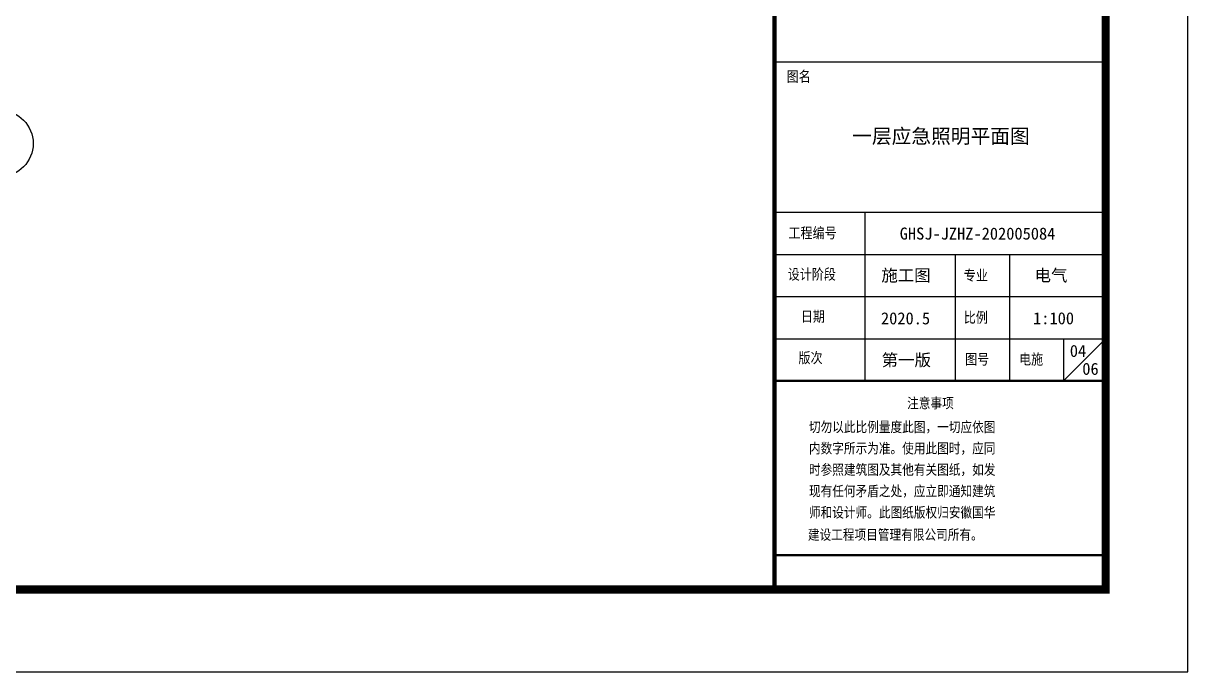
# Model space of a CAD drawing. Extents: x 1728470 to 1835391, y -157368 to 197905.
# Drawn here: x 1796502 to 1817775, y -24012 to -12171 of the extents above; entities that cross this region are included whole.
import ezdxf
from ezdxf.enums import TextEntityAlignment as Align

# ---------------------------------------------------------------- set-up
doc = ezdxf.new("R2010")
doc.units = 0
doc.header["$LTSCALE"] = 1000
doc.header["$MEASUREMENT"] = 0
doc.layers.get('0').update_dxf_attribs({"linetype": 'CONTINUOUS'})
for name, color, linetype in [('1', 7, 'CONTINUOUS'), ('AXIS', 3, 'CONTINUOUS'), ('AXIS_TEXT', 7, 'CONTINUOUS'), ('PP-PM-TK', 7, 'CONTINUOUS'), ('PUB_TEXT', 7, 'CONTINUOUS'), ('PUB_TITLE', 4, 'CONTINUOUS')]:
    doc.layers.add(name, color=color, linetype=linetype)
doc.styles.add('-黑体', font='simhei.ttf', dxfattribs={"width": 0.8})
doc.styles.add('_TCH_AXIS', font='COMPLEX', dxfattribs={"bigfont": 'GBCBIG'})
doc.styles.add('COMPLEX', font='COMPLEX')
doc.styles.add('TQ', font='txt.shx', dxfattribs={"width": 0.8, "bigfont": 'hztxt.shx'})

# ---------------------------------------------------------------- blocks, each defined once
blk = doc.blocks.new('_AXISO')
blk.add_circle((0, 0), 0.5)
at = {"layer": 'AXIS_TEXT', "style": 'COMPLEX', "width": 1.041667}
blk.add_attdef('A', text='', height=0.56, dxfattribs=at).set_placement((-0.25, -0.28), (0.25, -0.28), align=Align.FIT)
blk = doc.blocks.new('D3323')
at = {"layer": 'AXIS', "color": 8}
ref = blk.add_blockref('_AXISO', (1796586.3, 49551.1), dxfattribs=dict(at, xscale=1200, yscale=1200, zscale=1200))
ref.add_attrib('A', '9', dxfattribs={"layer": 'AXIS_TEXT', "color": 8, "height": 506.1, "style": '_TCH_AXIS', "width": 0.928571}).set_placement((1796429.6, 49298), (1796742.9, 49298), align=Align.FIT)

msp = doc.modelspace()

# ---------------------------------------------------------------- linework, layer by layer
at = {"layer": '1'}
msp.add_line((1810225, -12872), (1816275, -12872), dxfattribs=at)
at = {"layer": '1', "color": 4}
for p, q in [((1810225, -15622), (1816275, -15622)), ((1811874, -15622), (1811874, -18702)), ((1810225, -16392), (1816275, -16392)), ((1813525, -16392), (1813525, -18702)), ((1814520, -16392), (1814520, -18702)), ((1810225, -17162), (1816275, -17162)), ((1810225, -17932), (1816275, -17932)), ((1816275, -17932), (1815505, -18702)), ((1815505, -17932), (1815505, -18702))]:
    msp.add_line(p, q, dxfattribs=at)
at = {"layer": '1', "color": 4, "const_width": 44}
msp.add_lwpolyline([(1810225, -18702), (1816275, -18702)], dxfattribs=at)
at = {"layer": 'PP-PM-TK', "color": 4}
for points, const_width in [([(1810225, 37488), (1810225, -22512)], 77), ([(1810225, -21883), (1816275, -21883)], 44)]:
    msp.add_lwpolyline(points, dxfattribs=dict(at, const_width=const_width))
at = {"layer": 'PUB_TITLE'}
msp.add_lwpolyline([(1728675, -24012), (1817775, -24012), (1817775, 38988), (1728675, 38988)], close=True, dxfattribs=at)
at = {"layer": 'PUB_TITLE', "const_width": 150}
msp.add_lwpolyline([(1732425, -22512), (1816275, -22512), (1816275, 37488), (1732425, 37488)], close=True, dxfattribs=at)

# ---------------------------------------------------------------- block references
msp.add_blockref('D3323', (-502, -63917))

# ---------------------------------------------------------------- texts
at = {"layer": 'PUB_TEXT', "color": 2, "style": 'TQ'}
for s, height, p in [('图名', 220, (1810448, -13259)), ('工程编号', 220, (1810482, -16117)), ('设计阶段', 220, (1810467, -16872)), ('专业', 220, (1813684, -16891)), ('日期', 220, (1810707, -17642)), ('比例', 220, (1813684, -17661)), ('版次', 220, (1810664, -18397)), ('图号', 220, (1813709, -18422)), ('电施', 220, (1814694, -18423)), ('注意事项', 213, (1812649, -19221)), ('切勿以此比例量度此图，一切应依图', 212.96, (1810855, -19657)), ('内数字所示为准。使用此图时，应同', 212.96, (1810855, -20046)), ('时参照建筑图及其他有关图纸，如发', 212.96, (1810855, -20436)), ('现有任何矛盾之处，应立即通知建筑', 212.96, (1810855, -20827)), ('师和设计师。此图纸版权归安徽国华', 212.96, (1810855, -21217)), ('建设工程项目管理有限公司所有。', 212.96, (1810836, -21623))]:
    msp.add_text(s, height=height, dxfattribs=at).set_placement(p)
at = {"layer": 'PUB_TITLE', "color": 6, "style": '-黑体'}
msp.add_text('一层应急照明平面图', height=264, dxfattribs=at).set_placement((1811646, -14363))
at = {"layer": 'PUB_TITLE', "color": 255, "style": '-黑体'}
for s, p in [('GHSJ-JZHZ-202005084', (1812514, -16121)), ('施工图', (1812179, -16883)), ('电气', (1814977, -16883)), ('2020.5', (1812171, -17669)), ('1:100', (1814950, -17668)), ('04', (1815621, -18264)), ('第一版', (1812184, -18430)), ('06', (1815849, -18591))]:
    msp.add_text(s, height=220, dxfattribs=at).set_placement(p)

doc.saveas('drawing.dxf')
